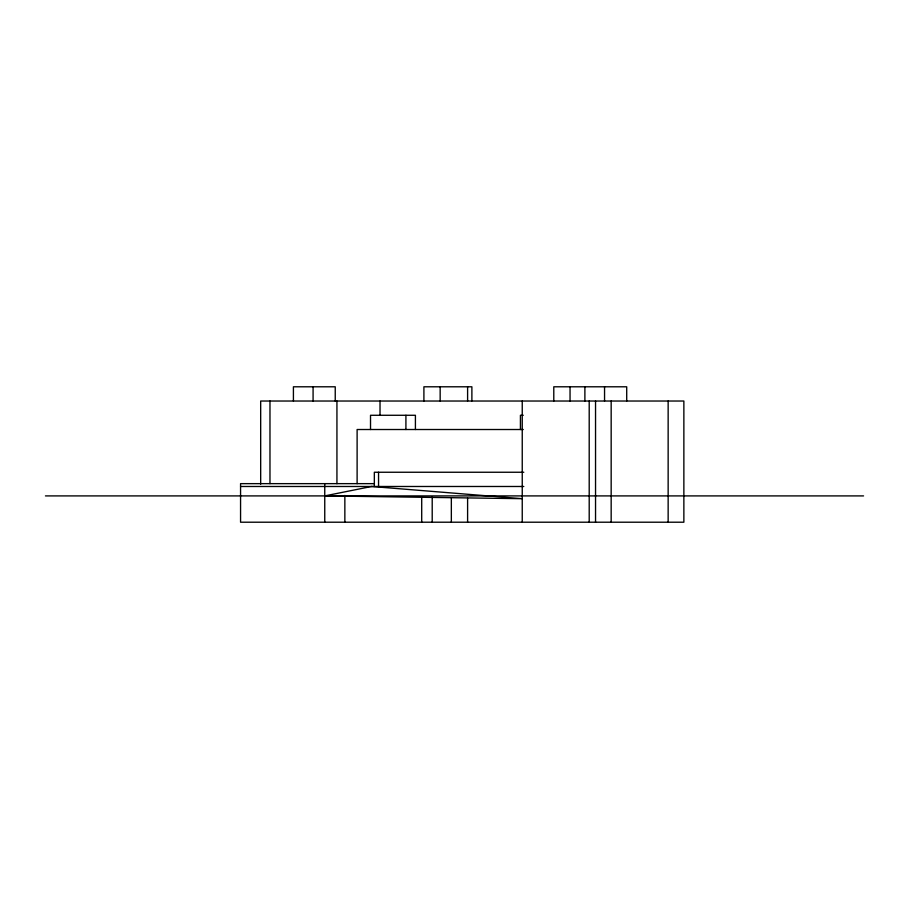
<?xml version="1.0" encoding="UTF-8"?>
<svg xmlns="http://www.w3.org/2000/svg" width="909" height="909" viewBox="0 0 909 909"><rect width="100%" height="100%" fill="white"/><g stroke="black" fill="none" stroke-linecap="round" stroke-linejoin="round"><path stroke-width="1.36" d="M523.266 415.277L520.425 415.277L520.425 429.514M523.266 429.514L357.112 429.514L357.112 483.713M523.8 472.248L374.338 472.248L374.338 486.485M374.338 483.645L240.567 483.645L240.567 522.209L683.863 522.209L683.863 401.028L260.678 401.028L260.678 484.167M240.567 486.485L523.789 486.485M45.45 495.905L863.55 495.905M668.149 401.028L668.149 522.209M626.71 401.028L626.71 386.791L553.786 386.791L553.786 401.028M611.166 401.028L611.166 522.209M604.553 386.791L604.553 401.028M595.543 401.028L595.543 522.209M589.202 401.028L589.202 522.209M584.885 386.791L584.885 401.028M570.045 386.791L570.045 401.028M522.243 401.028L522.243 522.209M471.885 400.892L471.885 386.791L423.901 386.791L423.901 401.028M467.601 386.791L467.601 401.028M467.601 498.257L467.601 522.209M451.341 498.257L451.341 522.209M440.161 386.791L440.161 401.028M432.207 496.848L432.207 522.209M421.708 496.848L421.708 522.209M415.413 429.514L415.413 415.277L370.52 415.277L370.52 429.514M405.914 415.277L405.914 429.514M380.019 401.028L380.019 415.277M378.553 472.248L378.553 486.485M344.852 495.439L344.852 522.209M336.932 401.028L336.932 483.69M335.239 401.028L335.239 386.791L293.414 386.791L293.414 401.028M324.752 483.645L324.752 522.209M313.082 386.791L313.082 401.028M269.973 401.028L269.973 483.645M371.599 486.485L324.752 495.905L522.243 498.689L371.599 486.485"/></g></svg>
